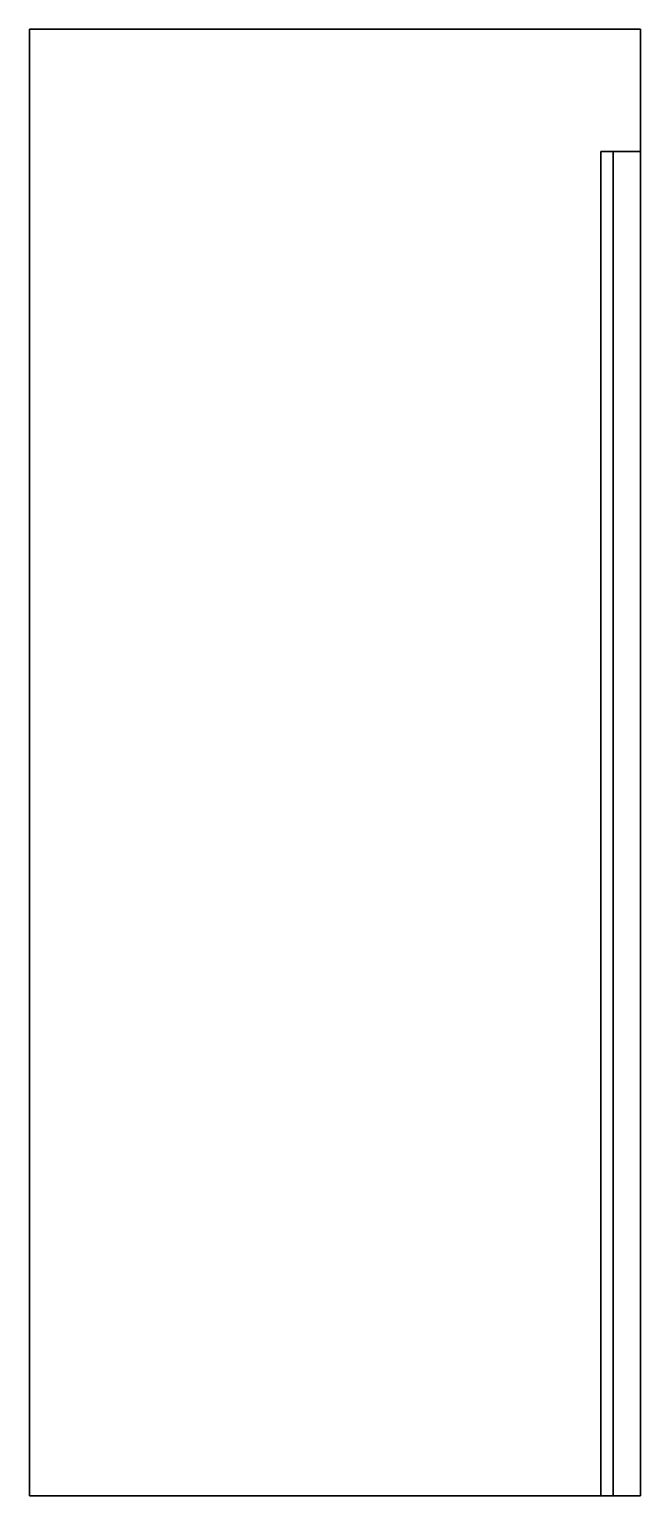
# Model space of a CAD drawing. Header units: millimetres. Extents: x 0 to 500, y 0 to 1200.
import ezdxf

# ---------------------------------------------------------------- set-up
doc = ezdxf.new("R2010")
doc.units = ezdxf.units.MM
doc.layers.add('Layer01', color=1, linetype='Continuous')
doc.layers.add('Layer1', color=10, linetype='Continuous')

msp = doc.modelspace()

# ---------------------------------------------------------------- linework, layer by layer
for p, q in [((0, 1200), (0, 0)), ((0, 1200), (0, 1200, 18)), ((0, 1200, 18), (0, 0, 18)), ((500, 1200), (0, 1200)), ((0, 1200), (0, 0)), ((0, 1200), (0, 1200, 18)), ((500, 1200, 18), (0, 1200, 18)), ((0, 1200, 18), (0, 0, 18)), ((500, 0), (500, 1200)), ((500, 1200), (500, 1200, 18)), ((500, 1100, 18), (500, 1200, 18)), ((467.5, 1100, 5), (500, 1100, 5)), ((467.5, 0, 5), (467.5, 1100, 5)), ((467.5, 1100, 5), (477.5, 1100, 18)), ((477.5, 0, 18), (477.5, 1100, 18)), ((477.5, 1100, 18), (500, 1100, 18)), ((477.5, 1100, 18), (477.5, 1100, 18)), ((477.5, 1100, 18), (477.5, 0, 18)), ((500, 1100, 5), (500, 1100, 18)), ((500, 1100, 5), (500, 0, 5)), ((0, 0), (0, 0, 18)), ((0, 0), (500, 0)), ((0, 0), (0, 0, 18)), ((0, 0, 18), (477.5, 0, 18)), ((500, 0, 5), (467.5, 0, 5)), ((477.5, 0, 18), (467.5, 0, 18)), ((467.5, 0, 5), (477.5, 0, 18)), ((477.5, 0, 18), (477.5, 0, 18)), ((500, 0), (500, 0, 5))]:
    msp.add_line(p, q)
at = {"layer": 'Layer01'}
for points in [[(500, 1200), (500, 1200, 18), (0, 1200, 18), (0, 1200)], [(0, 0), (0, 0, 18), (0, 1200, 18), (0, 1200)], [(0, 1200), (0, 1200, 18), (0, 0, 18), (0, 0)], [(500, 1200), (0, 1200), (0, 0), (500, 0)], [(500, 1100), (500, 1100, 18), (500, 1200, 18), (500, 1200)], [(500, 0, 5), (467.4, 0, 5), (467.5, 1100, 5), (500, 1100, 5)], [(467.5, 0, 5), (477.5, 0, 18), (477.5, 1100, 18), (467.5, 1100, 5)], [(467.5, 1100, 5), (477.5, 1100, 18), (500, 1100, 18), (500, 1100, 5)], [(500, 0), (500, 0, 5), (500, 1100, 5), (500, 1100)], [(500, 0), (500, 0, 5), (500, 1100, 5), (500, 1100)], [(0, 0), (0, 0, 18), (477.5, 0, 18), (467.5, 0, 5)], [(467.5, 0), (0, 0), (467.4, 0, 5), (467.5, 0)], [(467.4, 0), (467.4, 0, 5), (500, 0, 5), (500, 0)], [(467.5, 0), (467.5, 0, 5), (500, 0, 5), (500, 0)]]:
    msp.add_3dface(points, dxfattribs=at)
for points, invisible_edges in [([(0, 1100, 18), (0, 1200, 18), (500, 1200, 18), (500, 1100, 18)], 15), ([(0, 0, 18), (0, 1100, 18), (477.5, 1100, 18), (477.5, 0, 18)], 2)]:
    msp.add_3dface(points, dxfattribs=dict(at, invisible_edges=invisible_edges))
at = {"layer": 'Layer1'}
msp.add_3dface([(0, 1200), (0, 1200, 18), (0, 0, 18), (0.2, 0, 0)], dxfattribs=at)
at = {"layer": 'Layer1', "invisible_edges": 4}
msp.add_3dface([(0, 0, 18), (0, 0), (152, 0), (152, 0, 18)], dxfattribs=at)

doc.saveas('drawing.dxf')
